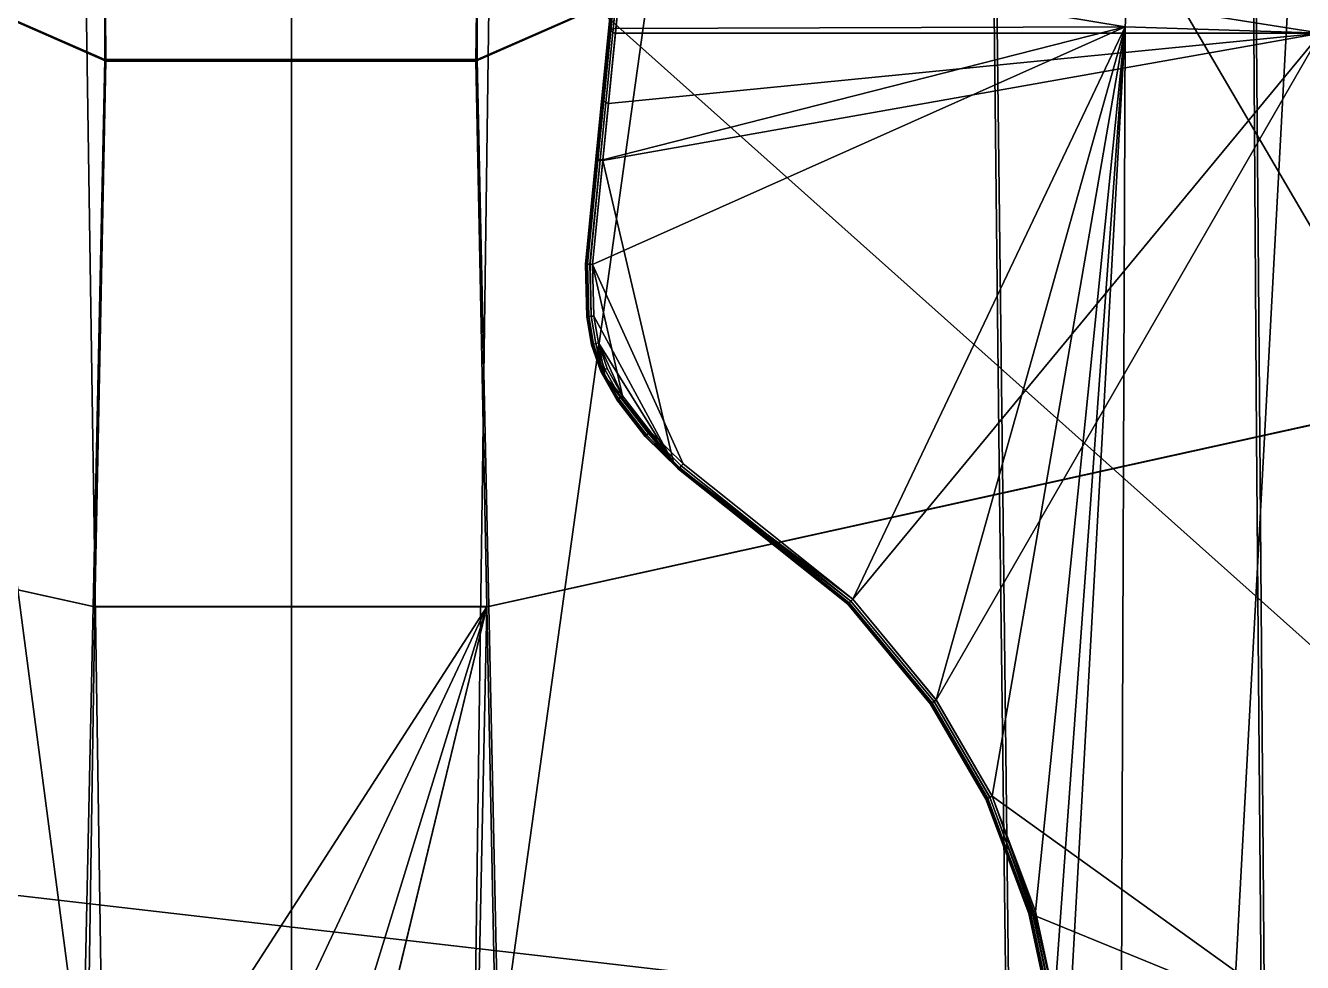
# Model space of a CAD drawing. Extents: x -11.8 to 11.8, y 0 to 23.8.
# Drawn here: x -1.88 to 7.15, y 13.24 to 19.86 of the extents above; entities that cross this region are included whole.
import ezdxf

# ---------------------------------------------------------------- set-up
doc = ezdxf.new("R2010")
doc.units = 0
doc.layers.add('SHP78CM5N_TRADECAD', color=251, linetype='CONTINUOUS')

msp = doc.modelspace()

# ---------------------------------------------------------------- linework, layer by layer
at = {"layer": 'SHP78CM5N_TRADECAD'}
for points in [[(6.8232, 16.9497, 33.9702), (8.5945, 17.3401, 33.7701), (8.5805, 22.763, 33.7327), (6.7904, 21.9954, 33.9254)], [(6.8037, 22.0189, 34.1343), (8.5886, 22.7799, 33.9082), (8.6178, 17.3422, 33.9487), (6.8456, 16.9516, 34.1801)], [(6.8456, 16.9516, 34.1801), (5.0298, 16.5514, 34.3852), (4.9743, 21.2184, 34.3348), (6.8037, 22.0189, 34.1343)], [(6.7904, 21.9954, 33.9254), (4.9557, 21.2087, 34.1246), (5.0082, 16.5496, 34.1752), (6.8232, 16.9497, 33.9702)], [(7.08, 20.669, 33.3321), (7.92, 21.664, 33.3153), (8.13, 5.5233, 33.2927), (6.5364, 10.5575, 33.8521)], [(-0.9744, 21.5017, 0.042), (-11.8433, 14.8549, 0.0397), (10.8391, 12.2355, 0.0397), (0.464, 21.5017, 0.0422)], [(-0.9744, 21.5017, 0.042), (-11.8433, 18.2724, 0.0397), (-11.8433, 14.8549, 0.0397)], [(-2.0409, 21.5017, 0.0417), (-11.8433, 18.2724, 0.0397), (-0.9744, 21.5017, 0.042)], [(0.464, 21.5017, 0.0422), (10.8391, 12.2355, 0.0397), (5.4114, 21.5017, 0.0432)], [(10.8391, 12.2355, 0.0397), (10.3045, 21.1022, 0.0442), (9.2604, 21.1124, 0.044), (5.4114, 21.5017, 0.0432)], [(-4.9741, 21.2184, 34.3348), (-4.9741, 21.4091, 34.3115), (-1.3154, 19.9989, 34.6711), (-1.3154, 19.6175, 34.6716)], [(4.9743, 21.4091, 34.3115), (4.9743, 21.2184, 34.3348), (1.3155, 19.6175, 34.6716), (1.3155, 19.9989, 34.6711)], [(5.8951, 19.848, 33.2889), (5.985, 21.434, 33.2862), (2.4183, 21.0819, 33.4602), (2.3549, 20.4328, 33.6731)], [(2.4259, 21.1526, 34.1805), (7.282, 21.444, 33.8236), (7.2776, 19.8016, 33.8848), (2.3692, 20.5776, 34.2054)], [(5.8951, 19.848, 33.2889), (7.3661, 19.801, 33.2468), (7.3743, 21.4384, 33.1143), (5.985, 21.434, 33.2862)], [(-4.9643, 21.3787, 34.1028), (-4.9556, 21.2087, 34.1246), (-1.3071, 19.6043, 34.5249), (-1.3105, 19.9684, 34.4803)], [(4.9557, 21.2087, 34.1246), (4.9645, 21.3787, 34.1028), (1.3106, 19.9684, 34.4803), (1.3073, 19.6043, 34.5249)], [(-1.398, 15.7509, 34.6756), (-5.0296, 16.5514, 34.3852), (-4.9741, 21.2184, 34.3348), (-1.3154, 19.6175, 34.6716)], [(-5.0081, 16.5496, 34.1752), (-1.3847, 15.7499, 34.525), (-1.3071, 19.6043, 34.5249), (-4.9556, 21.2087, 34.1246)], [(1.3848, 15.7499, 34.525), (5.0082, 16.5496, 34.1752), (4.9557, 21.2087, 34.1246), (1.3073, 19.6043, 34.5249)], [(5.0298, 16.5514, 34.3852), (1.3982, 15.7509, 34.6756), (1.3155, 19.6175, 34.6716), (4.9743, 21.2184, 34.3348)], [(-6.5695, 10.5575, 33.7506), (-7.1131, 20.669, 33.3321), (-2.5611, 20.669, 33.3321), (-1.3123, 11.1622, 34.2357)], [(-1.3123, 11.1622, 34.2357), (-2.5611, 20.669, 33.3321), (-1.457, 20.669, 33.9087)], [(0.0049, 11.1622, 34.2357), (-1.3123, 11.1622, 34.2357), (-1.457, 20.669, 33.9087), (0.0048, 20.669, 33.9087)], [(1.4072, 20.669, 33.9087), (1.2792, 11.1622, 34.2357), (0.0049, 11.1622, 34.2357), (0.0048, 20.669, 33.9087)], [(1.4072, 20.669, 33.9087), (2.6057, 20.669, 33.3321), (1.2792, 11.1622, 34.2357)], [(1.2792, 11.1622, 34.2357), (2.6057, 20.669, 33.3321), (7.08, 20.669, 33.3321), (6.5364, 10.5575, 33.8521)], [(2.3234, 20.6213, 34.157), (2.3255, 20.6069, 34.1755), (2.2503, 19.8423, 34.2398), (2.249, 19.8648, 34.22)], [(2.3255, 20.6069, 34.1755), (2.3354, 20.5926, 34.1924), (2.2596, 19.8206, 34.2584), (2.2503, 19.8423, 34.2398)], [(2.3354, 20.5926, 34.1924), (2.3515, 20.5821, 34.203), (2.2753, 19.8061, 34.2701), (2.2596, 19.8206, 34.2584)], [(2.3515, 20.5821, 34.203), (2.3692, 20.5776, 34.2054), (2.2926, 19.8016, 34.2728), (2.2753, 19.8061, 34.2701)], [(7.2776, 19.8016, 33.8848), (2.2926, 19.8016, 34.2728), (2.3692, 20.5776, 34.2054)], [(2.3176, 20.415, 33.6956), (2.3042, 20.391, 33.7191), (2.247, 19.8106, 33.7117), (2.2591, 19.8245, 33.6939)], [(2.3359, 20.4296, 33.6794), (2.3176, 20.415, 33.6956), (2.2591, 19.8245, 33.6939), (2.2766, 19.8335, 33.6813)], [(2.3549, 20.4328, 33.6731), (2.3359, 20.4296, 33.6794), (2.2766, 19.8335, 33.6813), (2.2959, 19.8364, 33.6758)], [(5.8951, 19.848, 33.2889), (2.3549, 20.4328, 33.6731), (2.2959, 19.8364, 33.6758)], [(2.2421, 19.7948, 33.7312), (2.298, 20.3634, 33.7443), (2.249, 19.8648, 34.22), (2.1991, 19.3579, 34.2592)], [(2.3042, 20.391, 33.7191), (2.298, 20.3634, 33.7443), (2.2421, 19.7948, 33.7312), (2.247, 19.8106, 33.7117)], [(1.3155, 19.6175, 34.6716), (-1.3154, 19.6175, 34.6716), (-1.3154, 19.9989, 34.6711), (1.3155, 19.9989, 34.6711)], [(-1.3071, 19.6043, 34.5249), (1.3073, 19.6043, 34.5249), (1.3106, 19.9684, 34.4803), (-1.3105, 19.9684, 34.4803)], [(2.249, 19.8648, 34.22), (2.2503, 19.8423, 34.2398), (2.2009, 19.3408, 34.2792), (2.1991, 19.3579, 34.2592)], [(5.8951, 19.848, 33.2889), (2.2046, 18.9065, 33.6701), (2.132, 18.1686, 33.6656)], [(5.8951, 19.848, 33.2889), (2.132, 18.1686, 33.6656), (2.7707, 16.7587, 33.5733), (3.97, 15.803, 33.4283)], [(2.1991, 19.3579, 34.2592), (2.1548, 18.9075, 34.2986), (2.1551, 18.9111, 33.7255), (2.2421, 19.7948, 33.7312)], [(2.1551, 18.9111, 33.7255), (2.1585, 18.9108, 33.7062), (2.247, 19.8106, 33.7117), (2.2421, 19.7948, 33.7312)], [(2.1585, 18.9108, 33.7062), (2.1693, 18.9099, 33.6883), (2.2591, 19.8245, 33.6939), (2.247, 19.8106, 33.7117)], [(2.1693, 18.9099, 33.6883), (2.1859, 18.9083, 33.6756), (2.2766, 19.8335, 33.6813), (2.2591, 19.8245, 33.6939)], [(2.1859, 18.9083, 33.6756), (2.2046, 18.9065, 33.6701), (2.2959, 19.8364, 33.6758), (2.2766, 19.8335, 33.6813)], [(2.2503, 19.8423, 34.2398), (2.2596, 19.8206, 34.2584), (2.2106, 19.324, 34.2974), (2.2009, 19.3408, 34.2792)], [(7.2776, 19.8016, 33.8848), (3.9701, 15.8029, 34.2253), (2.7067, 16.7602, 34.2966), (2.2044, 18.9022, 34.3454)], [(7.2776, 19.8016, 33.8848), (2.2044, 18.9022, 34.3454), (2.2442, 19.3067, 34.3116)], [(5.8951, 19.848, 33.2889), (2.2959, 19.8364, 33.6758), (2.2046, 18.9065, 33.6701)], [(2.2596, 19.8206, 34.2584), (2.2753, 19.8061, 34.2701), (2.2264, 19.3119, 34.3089), (2.2106, 19.324, 34.2974)], [(2.2753, 19.8061, 34.2701), (2.2926, 19.8016, 34.2728), (2.2442, 19.3067, 34.3116), (2.2264, 19.3119, 34.3089)], [(7.2776, 19.8016, 33.8848), (2.2442, 19.3067, 34.3116), (2.2926, 19.8016, 34.2728)], [(5.8951, 19.848, 33.2889), (3.97, 15.803, 33.4283), (4.5608, 15.0907, 33.3538)], [(7.2776, 19.8016, 33.8848), (4.5608, 15.0906, 34.1891), (3.9701, 15.8029, 34.2253)], [(5.8951, 19.848, 33.2889), (4.5608, 15.0907, 33.3538), (4.9556, 14.4107, 33.3327)], [(7.2776, 19.8016, 33.8848), (7.2804, 12.7393, 33.8818), (4.9553, 14.4106, 34.1615), (4.5608, 15.0906, 34.1891)], [(5.8951, 19.848, 33.2889), (4.9556, 14.4107, 33.3327), (5.2613, 13.5973, 33.318)], [(5.8951, 19.848, 33.2889), (5.2613, 13.5973, 33.318), (5.3956, 12.9747, 33.3115)], [(5.8951, 19.848, 33.2889), (5.3956, 12.9747, 33.3115), (5.4624, 12.1051, 33.3081)], [(5.8381, 4.9939, 33.2889), (5.8951, 19.848, 33.2889), (5.4624, 12.1051, 33.3081)], [(7.2331, 4.8892, 33.0118), (7.3661, 19.801, 33.2468), (5.8951, 19.848, 33.2889), (5.8381, 4.9939, 33.2889)], [(1.3982, 15.7509, 34.6756), (-1.398, 15.7509, 34.6756), (-1.3154, 19.6175, 34.6716), (1.3155, 19.6175, 34.6716)], [(-1.3847, 15.7499, 34.525), (1.3848, 15.7499, 34.525), (1.3073, 19.6043, 34.5249), (-1.3071, 19.6043, 34.5249)], [(2.1583, 18.9071, 34.3165), (2.1548, 18.9075, 34.2986), (2.1991, 19.3579, 34.2592), (2.2009, 19.3408, 34.2792)], [(2.1695, 18.9058, 34.3328), (2.1583, 18.9071, 34.3165), (2.2009, 19.3408, 34.2792), (2.2106, 19.324, 34.2974)], [(2.1864, 18.904, 34.343), (2.1695, 18.9058, 34.3328), (2.2106, 19.324, 34.2974), (2.2264, 19.3119, 34.3089)], [(2.2044, 18.9022, 34.3454), (2.1864, 18.904, 34.343), (2.2264, 19.3119, 34.3089), (2.2442, 19.3067, 34.3116)], [(2.1585, 18.9108, 33.7062), (2.1551, 18.9111, 33.7255), (2.0822, 18.1705, 33.721), (2.0857, 18.1703, 33.7017)], [(2.1548, 18.9075, 34.2986), (2.0822, 18.1705, 34.2926), (2.0822, 18.1705, 33.721), (2.1551, 18.9111, 33.7255)], [(2.0858, 18.1703, 34.3106), (2.0822, 18.1705, 34.2926), (2.1548, 18.9075, 34.2986), (2.1583, 18.9071, 34.3165)], [(2.1693, 18.9099, 33.6883), (2.1585, 18.9108, 33.7062), (2.0857, 18.1703, 33.7017), (2.0965, 18.1699, 33.6838)], [(2.097, 18.1699, 34.3272), (2.0858, 18.1703, 34.3106), (2.1583, 18.9071, 34.3165), (2.1695, 18.9058, 34.3328)], [(2.1859, 18.9083, 33.6756), (2.1693, 18.9099, 33.6883), (2.0965, 18.1699, 33.6838), (2.1132, 18.1693, 33.6711)], [(2.1141, 18.1693, 34.3376), (2.097, 18.1699, 34.3272), (2.1695, 18.9058, 34.3328), (2.1864, 18.904, 34.343)], [(2.2046, 18.9065, 33.6701), (2.1859, 18.9083, 33.6756), (2.1132, 18.1693, 33.6711), (2.132, 18.1686, 33.6656)], [(2.1322, 18.1686, 34.3403), (2.1141, 18.1693, 34.3376), (2.1864, 18.904, 34.343), (2.2044, 18.9022, 34.3454)], [(2.7067, 16.7602, 34.2966), (2.1398, 17.8036, 34.3354), (2.1322, 18.1686, 34.3403), (2.2044, 18.9022, 34.3454)], [(2.0857, 18.1703, 33.7017), (2.0822, 18.1705, 33.721), (2.09, 17.7987, 33.7139), (2.0934, 17.799, 33.6947)], [(2.09, 17.7987, 34.2876), (2.09, 17.7987, 33.7139), (2.0822, 18.1705, 33.721), (2.0822, 18.1705, 34.2926)], [(2.0822, 18.1705, 34.2926), (2.0858, 18.1703, 34.3106), (2.0935, 17.799, 34.3056), (2.09, 17.7987, 34.2876)], [(2.0965, 18.1699, 33.6838), (2.0857, 18.1703, 33.7017), (2.0934, 17.799, 33.6947), (2.1042, 17.8001, 33.6768)], [(2.0858, 18.1703, 34.3106), (2.097, 18.1699, 34.3272), (2.1047, 17.8001, 34.3221), (2.0935, 17.799, 34.3056)], [(2.1132, 18.1693, 33.6711), (2.0965, 18.1699, 33.6838), (2.1042, 17.8001, 33.6768), (2.1208, 17.8018, 33.6641)], [(2.097, 18.1699, 34.3272), (2.1141, 18.1693, 34.3376), (2.1217, 17.8018, 34.3327), (2.1047, 17.8001, 34.3221)], [(2.132, 18.1686, 33.6656), (2.1132, 18.1693, 33.6711), (2.1208, 17.8018, 33.6641), (2.1396, 17.8037, 33.6587)], [(2.1141, 18.1693, 34.3376), (2.1322, 18.1686, 34.3403), (2.1398, 17.8036, 34.3354), (2.1217, 17.8018, 34.3327)], [(2.3439, 17.2395, 33.6273), (2.132, 18.1686, 33.6656), (2.1396, 17.8037, 33.6587), (2.173, 17.6136, 33.6519)], [(2.132, 18.1686, 33.6656), (2.3439, 17.2395, 33.6273), (2.5403, 16.9857, 33.6019), (2.7707, 16.7587, 33.5733)], [(2.0934, 17.799, 33.6947), (2.09, 17.7987, 33.7139), (2.1248, 17.6009, 33.7069), (2.1281, 17.6017, 33.6877)], [(2.1282, 17.6017, 34.3016), (2.1248, 17.6009, 34.2835), (2.09, 17.7987, 34.2876), (2.0935, 17.799, 34.3056)], [(2.1248, 17.6009, 34.2835), (2.1248, 17.6009, 33.7069), (2.09, 17.7987, 33.7139), (2.09, 17.7987, 34.2876)], [(2.1042, 17.8001, 33.6768), (2.0934, 17.799, 33.6947), (2.1281, 17.6017, 33.6877), (2.1386, 17.6045, 33.6698)], [(2.1391, 17.6046, 34.3181), (2.1282, 17.6017, 34.3016), (2.0935, 17.799, 34.3056), (2.1047, 17.8001, 34.3221)], [(2.1208, 17.8018, 33.6641), (2.1042, 17.8001, 33.6768), (2.1386, 17.6045, 33.6698), (2.1548, 17.6088, 33.6572)], [(2.1556, 17.6089, 34.3287), (2.1391, 17.6046, 34.3181), (2.1047, 17.8001, 34.3221), (2.1217, 17.8018, 34.3327)], [(2.1396, 17.8037, 33.6587), (2.1208, 17.8018, 33.6641), (2.1548, 17.6088, 33.6572), (2.173, 17.6136, 33.6519)], [(2.1733, 17.6134, 34.3315), (2.1556, 17.6089, 34.3287), (2.1217, 17.8018, 34.3327), (2.1398, 17.8036, 34.3354)], [(2.7067, 16.7602, 34.2966), (2.1733, 17.6134, 34.3315), (2.1398, 17.8036, 34.3354)], [(2.1895, 17.4128, 33.6968), (2.1927, 17.4142, 33.6777), (2.1281, 17.6017, 33.6877), (2.1248, 17.6009, 33.7069)], [(2.1248, 17.6009, 34.2835), (2.1282, 17.6017, 34.3016), (2.1917, 17.41, 34.2963), (2.1895, 17.4128, 34.2782)], [(2.1895, 17.4128, 34.2782), (2.1895, 17.4128, 33.6968), (2.1248, 17.6009, 33.7069), (2.1248, 17.6009, 34.2835)], [(2.1927, 17.4142, 33.6777), (2.2026, 17.4188, 33.6599), (2.1386, 17.6045, 33.6698), (2.1281, 17.6017, 33.6877)], [(2.1282, 17.6017, 34.3016), (2.1391, 17.6046, 34.3181), (2.1987, 17.4012, 34.3129), (2.1917, 17.41, 34.2963)], [(2.2026, 17.4188, 33.6599), (2.2179, 17.4257, 33.6474), (2.1548, 17.6088, 33.6572), (2.1386, 17.6045, 33.6698)], [(2.1391, 17.6046, 34.3181), (2.1556, 17.6089, 34.3287), (2.2093, 17.3879, 34.3235), (2.1987, 17.4012, 34.3129)], [(2.2179, 17.4257, 33.6474), (2.2351, 17.4335, 33.6422), (2.173, 17.6136, 33.6519), (2.1548, 17.6088, 33.6572)], [(2.1556, 17.6089, 34.3287), (2.1733, 17.6134, 34.3315), (2.2206, 17.3736, 34.3263), (2.2093, 17.3879, 34.3235)], [(2.173, 17.6136, 33.6519), (2.2351, 17.4335, 33.6422), (2.3439, 17.2395, 33.6273)], [(2.7067, 16.7602, 34.2966), (2.2206, 17.3736, 34.3263), (2.1733, 17.6134, 34.3315)], [(2.2026, 17.4188, 33.6599), (2.1927, 17.4142, 33.6777), (2.3052, 17.2136, 33.6623), (2.3143, 17.2197, 33.6446)], [(2.2179, 17.4257, 33.6474), (2.2026, 17.4188, 33.6599), (2.3143, 17.2197, 33.6446), (2.3283, 17.2291, 33.6322)], [(2.2351, 17.4335, 33.6422), (2.2179, 17.4257, 33.6474), (2.3283, 17.2291, 33.6322), (2.3439, 17.2395, 33.6273)], [(2.1927, 17.4142, 33.6777), (2.1895, 17.4128, 33.6968), (2.3024, 17.2117, 33.6814), (2.3052, 17.2136, 33.6623)], [(2.3024, 17.2117, 34.2706), (2.3024, 17.2117, 33.6814), (2.1895, 17.4128, 33.6968), (2.1895, 17.4128, 34.2782)], [(2.1895, 17.4128, 34.2782), (2.1917, 17.41, 34.2963), (2.3053, 17.2136, 34.2887), (2.3024, 17.2117, 34.2706)], [(2.1917, 17.41, 34.2963), (2.1987, 17.4012, 34.3129), (2.3147, 17.2199, 34.3054), (2.3053, 17.2136, 34.2887)], [(2.1987, 17.4012, 34.3129), (2.2093, 17.3879, 34.3235), (2.3289, 17.2293, 34.3161), (2.3147, 17.2199, 34.3054)], [(2.2093, 17.3879, 34.3235), (2.2206, 17.3736, 34.3263), (2.3441, 17.2394, 34.319), (2.3289, 17.2293, 34.3161)], [(2.7067, 16.7602, 34.2966), (2.5405, 16.9856, 34.307), (2.3441, 17.2394, 34.319), (2.2206, 17.3736, 34.3263)], [(8.5945, 17.3401, 33.7701), (6.8232, 16.9497, 33.9702), (6.8657, 11.8857, 34.0159), (8.6214, 11.885, 33.7773)], [(6.8456, 16.9516, 34.1801), (8.6178, 17.3422, 33.9487), (8.6453, 11.8844, 33.9544), (6.8876, 11.8844, 34.2259)], [(2.3439, 17.2395, 33.6273), (2.3283, 17.2291, 33.6322), (2.5264, 16.9732, 33.6067), (2.5403, 16.9857, 33.6019)], [(2.5405, 16.9856, 34.307), (2.5268, 16.9735, 34.3039), (2.3289, 17.2293, 34.3161), (2.3441, 17.2394, 34.319)], [(2.5057, 16.9547, 34.2764), (2.5031, 16.9524, 34.2582), (2.3024, 17.2117, 34.2706), (2.3053, 17.2136, 34.2887)], [(2.3052, 17.2136, 33.6623), (2.3024, 17.2117, 33.6814), (2.5031, 16.9524, 33.6555), (2.5057, 16.9547, 33.6365)], [(2.5031, 16.9524, 34.2582), (2.5031, 16.9524, 33.6555), (2.3024, 17.2117, 33.6814), (2.3024, 17.2117, 34.2706)], [(2.3143, 17.2197, 33.6446), (2.3052, 17.2136, 33.6623), (2.5057, 16.9547, 33.6365), (2.5138, 16.962, 33.6188)], [(2.5141, 16.9622, 34.2931), (2.5057, 16.9547, 34.2764), (2.3053, 17.2136, 34.2887), (2.3147, 17.2199, 34.3054)], [(2.3283, 17.2291, 33.6322), (2.3143, 17.2197, 33.6446), (2.5138, 16.962, 33.6188), (2.5264, 16.9732, 33.6067)], [(2.5268, 16.9735, 34.3039), (2.5141, 16.9622, 34.2931), (2.3147, 17.2199, 34.3054), (2.3289, 17.2293, 34.3161)], [(2.7473, 16.732, 33.5899), (2.7584, 16.7446, 33.5779), (2.5264, 16.9732, 33.6067), (2.5138, 16.962, 33.6188)], [(2.5141, 16.9622, 34.2931), (2.5268, 16.9735, 34.3039), (2.7182, 16.7457, 34.2925), (2.7287, 16.7325, 34.2808)], [(2.7584, 16.7446, 33.5779), (2.7707, 16.7587, 33.5733), (2.5403, 16.9857, 33.6019), (2.5264, 16.9732, 33.6067)], [(2.5268, 16.9735, 34.3039), (2.5405, 16.9856, 34.307), (2.7067, 16.7602, 34.2966), (2.7182, 16.7457, 34.2925)], [(2.7377, 16.7211, 33.6264), (2.74, 16.7237, 33.6075), (2.5057, 16.9547, 33.6365), (2.5031, 16.9524, 33.6555)], [(2.5031, 16.9524, 34.2582), (2.5057, 16.9547, 34.2764), (2.7355, 16.7238, 34.2635), (2.7377, 16.7211, 34.2448)], [(2.7377, 16.7211, 34.2448), (2.7377, 16.7211, 33.6264), (2.5031, 16.9524, 33.6555), (2.5031, 16.9524, 34.2582)], [(2.5057, 16.9547, 34.2764), (2.5141, 16.9622, 34.2931), (2.7287, 16.7325, 34.2808), (2.7355, 16.7238, 34.2635)], [(2.74, 16.7237, 33.6075), (2.7473, 16.732, 33.5899), (2.5138, 16.962, 33.6188), (2.5057, 16.9547, 33.6365)], [(6.8232, 16.9497, 33.9702), (5.0082, 16.5496, 34.1752), (5.0653, 11.8864, 34.2254), (6.8657, 11.8857, 34.0159)], [(5.0298, 16.5514, 34.3852), (6.8456, 16.9516, 34.1801), (6.8876, 11.8844, 34.2259), (5.0853, 11.8844, 34.4356)], [(3.9701, 15.8029, 34.2253), (3.9574, 15.79, 34.223), (2.7182, 16.7457, 34.2925), (2.7067, 16.7602, 34.2966)], [(3.9574, 15.79, 34.223), (3.9455, 15.7777, 34.2128), (2.7287, 16.7325, 34.2808), (2.7182, 16.7457, 34.2925)], [(3.9455, 15.7777, 34.2128), (3.9376, 15.7696, 34.1965), (2.7355, 16.7238, 34.2635), (2.7287, 16.7325, 34.2808)], [(3.9376, 15.7696, 34.1965), (3.9351, 15.767, 34.1787), (2.7377, 16.7211, 34.2448), (2.7355, 16.7238, 34.2635)], [(3.9351, 15.767, 33.4817), (3.9375, 15.7695, 33.4627), (2.74, 16.7237, 33.6075), (2.7377, 16.7211, 33.6264)], [(3.9351, 15.767, 34.1787), (3.9351, 15.767, 33.4817), (2.7377, 16.7211, 33.6264), (2.7377, 16.7211, 34.2448)], [(3.9375, 15.7695, 33.4627), (3.9452, 15.7774, 33.4451), (2.7473, 16.732, 33.5899), (2.74, 16.7237, 33.6075)], [(3.9452, 15.7774, 33.4451), (3.957, 15.7896, 33.433), (2.7584, 16.7446, 33.5779), (2.7473, 16.732, 33.5899)], [(3.957, 15.7896, 33.433), (3.97, 15.803, 33.4283), (2.7707, 16.7587, 33.5733), (2.7584, 16.7446, 33.5779)], [(-5.0296, 16.5514, 34.3852), (-1.398, 15.7509, 34.6756), (-1.4807, 11.8844, 34.6716), (-5.0852, 11.8844, 34.4356)], [(-1.3847, 15.7499, 34.525), (-5.0081, 16.5496, 34.1752), (-5.0653, 11.8866, 34.2254), (-1.444, 11.8893, 34.5271)], [(5.0082, 16.5496, 34.1752), (1.3848, 15.7499, 34.525), (1.463, 11.8893, 34.5254), (5.0653, 11.8864, 34.2254)], [(1.3982, 15.7509, 34.6756), (5.0298, 16.5514, 34.3852), (5.0853, 11.8844, 34.4356), (1.4808, 11.8844, 34.6716)], [(3.97, 15.803, 33.4283), (3.957, 15.7896, 33.433), (4.5455, 15.0799, 33.3584), (4.5608, 15.0907, 33.3538)], [(3.9574, 15.79, 34.223), (3.9701, 15.8029, 34.2253), (4.5608, 15.0906, 34.1891), (4.5461, 15.0803, 34.1871)], [(1.4808, 11.8844, 34.6716), (-1.4807, 11.8844, 34.6716), (-1.398, 15.7509, 34.6756), (1.3982, 15.7509, 34.6756)], [(1.3848, 15.7499, 34.525), (-1.3847, 15.7499, 34.525), (-1.444, 11.8893, 34.5271), (-1.394, 11.438, 34.5304)], [(-1.394, 11.438, 34.5304), (-1.2864, 10.9792, 34.5257), (-1.0508, 10.5689, 34.5252), (1.3848, 15.7499, 34.525)], [(-1.0508, 10.5689, 34.5252), (-0.7292, 10.2576, 34.525), (-0.3643, 10.074, 34.525), (1.3848, 15.7499, 34.525)], [(1.3848, 15.7499, 34.525), (-0.3643, 10.074, 34.525), (0.0011, 10.0141, 34.5247)], [(0.0011, 10.0141, 34.5247), (-0.001, 10.0141, 34.5247), (1.3848, 15.7499, 34.525)], [(-0.001, 10.0141, 34.5247), (0.3644, 10.074, 34.525), (1.2865, 10.9792, 34.5257), (1.3848, 15.7499, 34.525)], [(1.2865, 10.9792, 34.5257), (1.4194, 11.4381, 34.526), (1.463, 11.8893, 34.5254), (1.3848, 15.7499, 34.525)], [(3.9351, 15.767, 34.1787), (3.9376, 15.7696, 34.1965), (4.5228, 15.0639, 34.1611), (4.5199, 15.0619, 34.1434)], [(3.9375, 15.7695, 33.4627), (3.9351, 15.767, 33.4817), (4.5199, 15.0619, 33.4069), (4.5227, 15.0639, 33.388)], [(4.5199, 15.0619, 34.1434), (4.5199, 15.0619, 33.4069), (3.9351, 15.767, 33.4817), (3.9351, 15.767, 34.1787)], [(3.9452, 15.7774, 33.4451), (3.9375, 15.7695, 33.4627), (4.5227, 15.0639, 33.388), (4.5317, 15.0702, 33.3704)], [(3.9376, 15.7696, 34.1965), (3.9455, 15.7777, 34.2128), (4.5321, 15.0705, 34.1772), (4.5228, 15.0639, 34.1611)], [(3.957, 15.7896, 33.433), (3.9452, 15.7774, 33.4451), (4.5317, 15.0702, 33.3704), (4.5455, 15.0799, 33.3584)], [(3.9455, 15.7777, 34.2128), (3.9574, 15.79, 34.223), (4.5461, 15.0803, 34.1871), (4.5321, 15.0705, 34.1772)], [(4.9135, 14.3906, 33.3662), (4.9235, 14.3954, 33.3488), (4.5317, 15.0702, 33.3704), (4.5227, 15.0639, 33.388)], [(4.9239, 14.3956, 34.1505), (4.9136, 14.3907, 34.1347), (4.5228, 15.0639, 34.1611), (4.5321, 15.0705, 34.1772)], [(4.9235, 14.3954, 33.3488), (4.9388, 14.4026, 33.337), (4.5455, 15.0799, 33.3584), (4.5317, 15.0702, 33.3704)], [(4.9393, 14.403, 34.16), (4.9239, 14.3956, 34.1505), (4.5321, 15.0705, 34.1772), (4.5461, 15.0803, 34.1871)], [(4.9388, 14.4026, 33.337), (4.9556, 14.4107, 33.3327), (4.5608, 15.0907, 33.3538), (4.5455, 15.0799, 33.3584)], [(4.9553, 14.4106, 34.1615), (4.9393, 14.403, 34.16), (4.5461, 15.0803, 34.1871), (4.5608, 15.0906, 34.1891)], [(4.9104, 14.3891, 33.385), (4.9135, 14.3906, 33.3662), (4.5227, 15.0639, 33.388), (4.5199, 15.0619, 33.4069)], [(4.9136, 14.3907, 34.1347), (4.9104, 14.3891, 34.1173), (4.5199, 15.0619, 34.1434), (4.5228, 15.0639, 34.1611)], [(4.9104, 14.3891, 33.385), (4.5199, 15.0619, 33.4069), (4.5199, 15.0619, 34.1434), (4.9104, 14.3891, 34.1173)], [(10.8391, 12.2355, 0.0397), (-11.8433, 14.8549, 0.0397), (-11.8433, 4.581, 0.0397), (10.8391, 4.581, 0.0397)], [(5.2166, 13.5818, 34.1109), (5.2133, 13.5832, 34.0935), (4.9104, 14.3891, 34.1173), (4.9136, 14.3907, 34.1347)], [(4.9135, 14.3906, 33.3662), (4.9104, 14.3891, 33.385), (5.2133, 13.5832, 33.3703), (5.2167, 13.5842, 33.3516)], [(4.9104, 14.3891, 33.385), (4.9104, 14.3891, 34.1173), (5.2133, 13.5832, 34.0935), (5.2133, 13.5832, 33.3703)], [(4.9235, 14.3954, 33.3488), (4.9135, 14.3906, 33.3662), (5.2167, 13.5842, 33.3516), (5.2272, 13.5873, 33.3342)], [(5.2271, 13.5776, 34.1267), (5.2166, 13.5818, 34.1109), (4.9136, 14.3907, 34.1347), (4.9239, 14.3956, 34.1505)], [(4.9388, 14.4026, 33.337), (4.9235, 14.3954, 33.3488), (5.2272, 13.5873, 33.3342), (5.2435, 13.5921, 33.3224)], [(5.2429, 13.5711, 34.1362), (5.2271, 13.5776, 34.1267), (4.9239, 14.3956, 34.1505), (4.9393, 14.403, 34.16)], [(4.9556, 14.4107, 33.3327), (4.9388, 14.4026, 33.337), (5.2435, 13.5921, 33.3224), (5.2613, 13.5973, 33.318)], [(5.2593, 13.5644, 34.1377), (5.2429, 13.5711, 34.1362), (4.9393, 14.403, 34.16), (4.9553, 14.4106, 34.1615)], [(7.2804, 12.7393, 33.8818), (5.2593, 13.5644, 34.1377), (4.9553, 14.4106, 34.1615)], [(5.346, 12.9675, 33.3639), (5.3495, 12.968, 33.3451), (5.2167, 13.5842, 33.3516), (5.2133, 13.5832, 33.3703)], [(5.346, 12.9675, 34.0855), (5.346, 12.9675, 33.3639), (5.2133, 13.5832, 33.3703), (5.2133, 13.5832, 34.0935)], [(5.2133, 13.5832, 34.0935), (5.2166, 13.5818, 34.1109), (5.3495, 12.9671, 34.1028), (5.346, 12.9675, 34.0855)], [(5.2166, 13.5818, 34.1109), (5.2271, 13.5776, 34.1267), (5.3608, 12.9657, 34.1185), (5.3495, 12.9671, 34.1028)], [(5.3495, 12.968, 33.3451), (5.3604, 12.9696, 33.3277), (5.2272, 13.5873, 33.3342), (5.2167, 13.5842, 33.3516)], [(5.2271, 13.5776, 34.1267), (5.2429, 13.5711, 34.1362), (5.3778, 12.9638, 34.1277), (5.3608, 12.9657, 34.1185)], [(5.3604, 12.9696, 33.3277), (5.3771, 12.972, 33.3159), (5.2435, 13.5921, 33.3224), (5.2272, 13.5873, 33.3342)], [(5.2429, 13.5711, 34.1362), (5.2593, 13.5644, 34.1377), (5.3953, 12.9617, 34.129), (5.3778, 12.9638, 34.1277)], [(5.3771, 12.972, 33.3159), (5.3956, 12.9747, 33.3115), (5.2613, 13.5973, 33.318), (5.2435, 13.5921, 33.3224)], [(7.2804, 12.7393, 33.8818), (5.3953, 12.9617, 34.129), (5.2593, 13.5644, 34.1377)]]:
    msp.add_3dface(points, dxfattribs=at)

doc.saveas('drawing.dxf')
